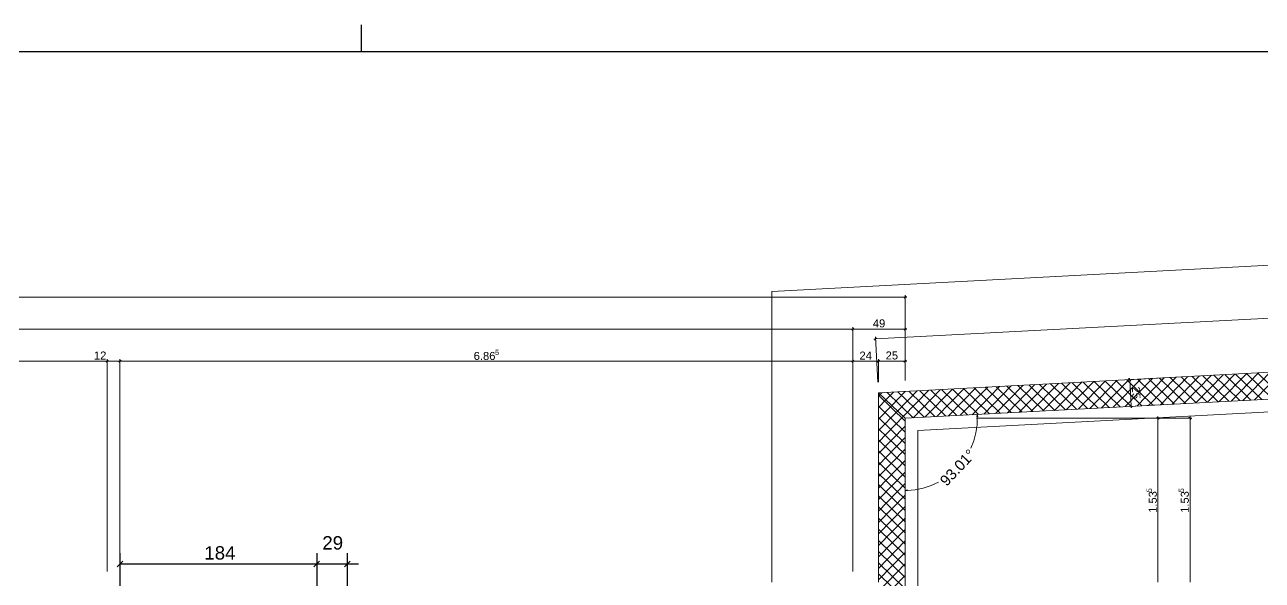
# Model space of a CAD drawing. Extents: x 0 to 1189, y 0 to 841.
# Drawn here: x 705.9 to 937.8, y 737 to 841 of the extents above; entities that cross this region are included whole.
import ezdxf

# ---------------------------------------------------------------- set-up
doc = ezdxf.new("R2010")
doc.units = 0
doc.layers.get('0').update_dxf_attribs({"lineweight": 35})
for name, color, linetype, lineweight in [('211.5 Stahlbeton Kontur', 7, 'Continuous', 25), ('211.5 Stahlbeton Schraffur', 7, 'Continuous', 25), ('Bemassung', 7, 'Continuous', 25), ('Hilfskörper', 7, 'Continuous', 25), ('X_Planrahmen', 7, 'Continuous', 25)]:
    doc.layers.add(name, color=color, linetype=linetype, lineweight=lineweight)
doc.layers.add('L_Mass', color=5, linetype='Continuous', lineweight=25, true_color=0x0000ff)
doc.styles.get("Standard").update_dxf_attribs({"font": 'arial.ttf'})

# ---------------------------------------------------------------- blocks, each defined once
blk = doc.blocks.new('Blockreferenz-A0SO6TNL06')
at = {"color": 0, "linetype": 'ByBlock', "lineweight": -2, "ltscale": 0.25}
for p, q in [((769, 836), (769, 841)), ((5, 836), (1184, 836))]:
    blk.add_line(p, q, dxfattribs=at)
blk = doc.blocks.new('Referenz-A0SO6TOG06', base_point=(4.4, 96.7))
at = {"layer": '211.5 Stahlbeton Kontur', "color": 0, "lineweight": 18}
for p, q in [((1139.02, 786.44), (865.85, 772.06)), ((870.85, 767.32), (1139.28, 781.44)), ((865.85, 772.06), (865.84, 736.62)), ((870.84, 735.82), (870.85, 767.32))]:
    blk.add_line(p, q, dxfattribs=at)
at = {"layer": '211.5 Stahlbeton Kontur', "color": 0, "lineweight": 13}
blk.add_line((870.85, 767.32), (865.85, 772.06), dxfattribs=at)
at = {"layer": '211.5 Stahlbeton Schraffur', "color": 0, "lineweight": 13}
for p, q in [((907.66, 769.26), (912.79, 774.53)), ((909.86, 769.37), (915, 774.65)), ((912.07, 769.49), (917.21, 774.77)), ((917.25, 769.76), (912.37, 774.51)), ((914.28, 769.6), (919.41, 774.88)), ((919.29, 769.87), (914.41, 774.62)), ((921.33, 769.98), (916.45, 774.73)), ((916.48, 769.72), (921.62, 775)), ((923.37, 770.08), (918.49, 774.83)), ((918.69, 769.84), (923.82, 775.11)), ((925.41, 770.19), (920.53, 774.94)), ((920.89, 769.95), (926.03, 775.23)), ((927.45, 770.3), (922.57, 775.05)), ((923.1, 770.07), (928.23, 775.35)), ((929.49, 770.41), (924.61, 775.16)), ((925.31, 770.19), (930.44, 775.46)), ((931.53, 770.51), (926.65, 775.26)), ((927.51, 770.3), (932.65, 775.58)), ((933.57, 770.62), (928.69, 775.37)), ((929.72, 770.42), (934.85, 775.69)), ((935.62, 770.73), (930.73, 775.48)), ((931.92, 770.53), (937.06, 775.81)), ((937.66, 770.83), (932.77, 775.58)), ((934.13, 770.65), (939.26, 775.93)), ((939.7, 770.94), (934.81, 775.69)), ((936.33, 770.77), (941.47, 776.04)), ((941.74, 771.05), (936.86, 775.8)), ((867.24, 770.74), (868.68, 772.21)), ((872.36, 767.4), (867.47, 772.15)), ((868.33, 769.71), (870.88, 772.33)), ((869.42, 768.67), (873.09, 772.44)), ((874.4, 767.51), (869.51, 772.26)), ((870.51, 767.64), (875.3, 772.56)), ((876.44, 767.61), (871.55, 772.36)), ((872.37, 767.4), (877.5, 772.68)), ((878.48, 767.72), (873.6, 772.47)), ((874.57, 767.52), (879.71, 772.79)), ((880.52, 767.83), (875.64, 772.58)), ((876.78, 767.63), (881.91, 772.91)), ((882.56, 767.94), (877.68, 772.69)), ((878.98, 767.75), (884.12, 773.02)), ((884.6, 768.04), (879.72, 772.79)), ((881.19, 767.86), (886.32, 773.14)), ((886.64, 768.15), (881.76, 772.9)), ((883.4, 767.98), (888.53, 773.26)), ((888.68, 768.26), (883.8, 773.01)), ((885.6, 768.1), (890.74, 773.37)), ((890.72, 768.37), (885.84, 773.12)), ((887.81, 768.21), (892.94, 773.49)), ((892.76, 768.47), (887.88, 773.22)), ((894.8, 768.58), (889.92, 773.33)), ((890.01, 768.33), (895.15, 773.61)), ((896.84, 768.69), (891.96, 773.44)), ((892.22, 768.44), (897.35, 773.72)), ((898.88, 768.79), (894, 773.54)), ((894.42, 768.56), (899.56, 773.84)), ((900.92, 768.9), (896.04, 773.65)), ((896.63, 768.68), (901.76, 773.95)), ((902.97, 769.01), (898.08, 773.76)), ((898.84, 768.79), (903.97, 774.07)), ((905.01, 769.12), (900.12, 773.87)), ((901.04, 768.91), (906.18, 774.19)), ((907.05, 769.22), (902.16, 773.97)), ((903.25, 769.02), (908.38, 774.3)), ((909.09, 769.33), (904.2, 774.08)), ((905.45, 769.14), (910.59, 774.42)), ((911.13, 769.44), (906.25, 774.19)), ((913.17, 769.55), (908.29, 774.3)), ((915.21, 769.65), (910.33, 774.4)), ((865.85, 771.45), (866.16, 771.77)), ((870.85, 766.77), (865.85, 771.64)), ((865.85, 769.3), (867.24, 770.74)), ((866.16, 771.77), (866.47, 772.1)), ((865.85, 767.15), (868.33, 769.71)), ((870.85, 764.68), (865.85, 769.55)), ((865.85, 765), (869.42, 768.67)), ((865.85, 762.85), (870.51, 767.64)), ((870.85, 762.59), (865.85, 767.45)), ((865.85, 760.7), (870.85, 765.84)), ((870.85, 760.5), (865.85, 765.36)), ((865.85, 758.55), (870.85, 763.68)), ((870.85, 758.4), (865.85, 763.27)), ((865.85, 756.39), (870.85, 761.53)), ((870.85, 756.31), (865.85, 761.18)), ((865.85, 754.24), (870.85, 759.38)), ((870.85, 754.22), (865.85, 759.08)), ((865.85, 752.09), (870.85, 757.23)), ((870.85, 752.13), (865.85, 756.99)), ((865.85, 749.94), (870.85, 755.08)), ((870.85, 750.03), (865.85, 754.9)), ((865.84, 747.79), (870.85, 752.93)), ((870.84, 747.94), (865.85, 752.8)), ((865.84, 745.64), (870.85, 750.78)), ((870.84, 745.85), (865.85, 750.71)), ((865.84, 743.49), (870.84, 748.63)), ((870.84, 743.75), (865.84, 748.62)), ((870.84, 741.66), (865.84, 746.53)), ((865.84, 741.34), (870.84, 746.48)), ((870.84, 739.57), (865.84, 744.43)), ((865.84, 739.19), (870.84, 744.33)), ((870.84, 737.48), (865.84, 742.34)), ((865.84, 737.04), (870.84, 742.17)), ((865.84, 734.88), (870.84, 740.02)), ((870.84, 735.38), (865.84, 740.25)), ((865.84, 732.73), (870.84, 737.87)), ((870.84, 733.29), (865.84, 738.16))]:
    blk.add_line(p, q, dxfattribs=at)
at = {"layer": 'Bemassung', "color": 0, "lineweight": 13}
for p, q in [((865.31, 782.17), (1184, 798.94)), ((45.85, 790), (870.85, 790)), ((870.65, 789.8), (871.05, 790.2)), ((870.85, 781.42), (870.85, 790.38)), ((870.85, 790), (871.15, 790)), ((54.04, 784), (861.04, 784)), ((860.74, 784), (861.04, 784)), ((860.84, 783.8), (861.24, 784.2)), ((861.24, 784.2), (860.84, 783.8)), ((861.04, 775.42), (861.04, 784.38)), ((861.04, 748), (861.04, 784.38)), ((861.04, 784), (861.34, 784)), ((861.04, 784), (870.85, 784)), ((870.65, 783.8), (871.05, 784.2)), ((870.85, 778), (870.85, 784.38)), ((870.85, 784), (871.15, 784)), ((865.01, 782.15), (865.31, 782.17)), ((865.5, 782.38), (865.13, 781.96)), ((865.74, 774.06), (865.29, 782.54)), ((673.94, 778), (721.34, 778)), ((721.04, 778), (721.34, 778)), ((721.54, 778.2), (721.14, 777.8)), ((721.14, 777.8), (721.54, 778.2)), ((721.34, 738.62), (721.34, 778.38)), ((721.34, 738.62), (721.34, 778.38)), ((721.34, 778), (723.74, 778)), ((721.34, 778), (721.64, 778)), ((723.44, 778), (723.74, 778)), ((723.54, 777.8), (723.94, 778.2)), ((723.94, 778.2), (723.54, 777.8)), ((723.74, 738.62), (723.74, 778.38)), ((723.74, 738.62), (723.74, 778.38)), ((723.74, 778), (724.04, 778)), ((723.74, 778), (861.04, 778)), ((860.74, 778), (861.04, 778)), ((860.84, 777.8), (861.24, 778.2)), ((861.24, 778.2), (860.84, 777.8)), ((861.04, 738.62), (861.04, 778.38)), ((861.04, 738.62), (861.04, 778.37)), ((861.04, 778), (861.34, 778)), ((861.04, 778), (865.84, 778)), ((865.54, 778), (865.84, 778)), ((866.04, 778.2), (865.64, 777.8)), ((865.65, 777.8), (866.05, 778.2)), ((865.84, 774.06), (865.84, 778.37)), ((865.84, 778), (870.84, 778)), ((865.84, 776), (865.84, 778.37)), ((865.84, 778), (866.15, 778)), ((870.64, 777.8), (871.04, 778.2)), ((870.84, 774.4), (870.84, 778.37)), ((870.84, 778), (871.14, 778)), ((912.57, 774.52), (918.15, 774.82)), ((913.15, 774.35), (912.73, 774.73)), ((912.92, 774.84), (912.94, 774.54)), ((912.94, 774.54), (913.2, 769.55)), ((912.83, 769.53), (918.41, 769.82)), ((884.36, 768.03), (884.27, 767.64)), ((884.48, 767.65), (884.27, 767.64)), ((884.33, 766.11), (884.38, 767.64)), ((884.36, 768.03), (884.48, 767.65)), ((912.99, 769.74), (913.41, 769.36)), ((913.2, 769.55), (913.22, 769.25)), ((918.43, 767.12), (918.03, 767.52)), ((918.23, 767.62), (918.23, 767.32)), ((924.43, 767.12), (924.03, 767.52)), ((924.23, 767.62), (924.23, 767.32)), ((884.1, 764.59), (884.33, 766.11)), ((884.23, 767.32), (918.6, 767.32)), ((890.23, 767.32), (924.6, 767.32)), ((918.23, 767.32), (918.23, 736.62)), ((924.23, 767.32), (924.23, 736.62)), ((883.15, 761.68), (883.71, 763.11)), ((883.71, 763.11), (884.1, 764.59)), ((870.85, 753.79), (871.23, 753.9)), ((870.85, 753.79), (871.23, 753.69)), ((871.23, 753.79), (872.76, 753.92)), ((871.23, 753.9), (871.23, 753.69)), ((872.76, 753.92), (874.26, 754.22)), ((874.26, 754.22), (875.72, 754.7)), ((875.72, 754.7), (877.12, 755.33))]:
    blk.add_line(p, q, dxfattribs=at)
for points in [[(884.36, 767.64), (884.27, 767.64), (884.36, 768.03)], [(884.27, 767.64), (884.36, 767.64), (884.27, 767.64)], [(884.48, 767.65), (884.36, 767.65), (884.36, 768.03)], [(884.36, 767.64), (884.48, 767.65), (884.36, 767.65)], [(871.23, 753.79), (870.85, 753.79), (871.23, 753.9)], [(871.23, 753.69), (871.23, 753.79), (870.85, 753.79)], [(871.23, 753.69), (871.23, 753.69), (871.23, 753.9)], [(871.23, 753.69), (871.23, 753.69), (871.23, 753.69)]]:
    blk.add_solid(points, dxfattribs=at)
at = {"layer": 'Hilfskörper', "color": 0, "lineweight": 13}
for p, q in [((845.85, 791.04), (1184, 808.83)), ((845.85, 736.62), (845.85, 791.04)), ((1184, 781.39), (873.25, 765.04)), ((873.25, 765.04), (873.24, 733.42))]:
    blk.add_line(p, q, dxfattribs=at)
at = {"layer": 'Bemassung', "color": 0, "linetype": 'Continuous', "lineweight": 13, "ltscale": 0.13, "attachment_point": 1}
for s, insert, char_height in [('{\\fArial;49}', (864.8, 785.83), 1.5), ('{\\fArial;12}', (718.86, 779.81), 1.5), ('{\\fArial;6.86}', (790.01, 779.73), 1.5), ('{\\fArial;5}', (794.01, 780.14), 0.99), ('{\\fArial;24}', (862.3, 779.8), 1.5), ('{\\fArial;25}', (867.2, 779.82), 1.5)]:
    blk.add_mtext(s, dxfattribs=dict(at, insert=insert, char_height=char_height))
for s, insert, char_height, rotation in [('{\\fArial;25}', (914.84, 773.28), 1.5, 273.0119), ('{\\fArial;93.01°}', (877.17, 755.83), 2, 46.5051), ('{\\fArial;5}', (916.09, 753.44), 0.99, 90), ('{\\fArial;1.53}', (916.5, 749.59), 1.5, 90), ('{\\fArial;5}', (922.09, 753.44), 0.99, 90), ('{\\fArial;1.53}', (922.5, 749.59), 1.5, 90)]:
    blk.add_mtext(s, dxfattribs=dict(at, insert=insert, char_height=char_height, rotation=rotation))
blk = doc.blocks.new('Maß-A0SO6TTI06', base_point=(723.21, 717.95))
at = {"color": 0, "linetype": 'ByBlock', "lineweight": -2, "ltscale": 0.25}
for p, q in [((723.74, 742.02), (723.74, 728.42)), ((760.62, 742.02), (760.62, 717.95)), ((766.32, 742.02), (766.32, 717.95)), ((724.28, 740.55), (723.21, 739.49)), ((723.74, 740.02), (768.44, 740.02)), ((761.15, 740.55), (760.09, 739.49)), ((766.85, 740.55), (765.79, 739.49))]:
    blk.add_line(p, q, dxfattribs=at)
at = {"color": 0, "linetype": 'ByBlock', "lineweight": -2, "ltscale": 0.25, "char_height": 2.5, "attachment_point": 1}
for s, insert in [('{\\fArial;29}', (761.66, 745.23)), ('{\\fArial;184}', (739.55, 743.35))]:
    blk.add_mtext(s, dxfattribs=dict(at, insert=insert))

msp = doc.modelspace()

# ---------------------------------------------------------------- block references
at = {"color": 8, "lineweight": 25, "ltscale": 0.25, "true_color": 0x808080}
msp.add_blockref('Referenz-A0SO6TOG06', (4.4, 96.7), dxfattribs=at)
at = {"layer": 'L_Mass', "ltscale": 0.25}
msp.add_blockref('Maß-A0SO6TTI06', (723.21, 717.95), dxfattribs=at)
at = {"layer": 'X_Planrahmen', "ltscale": 0.25}
msp.add_blockref('Blockreferenz-A0SO6TNL06', (0, 0), dxfattribs=at)

doc.saveas('drawing.dxf')
